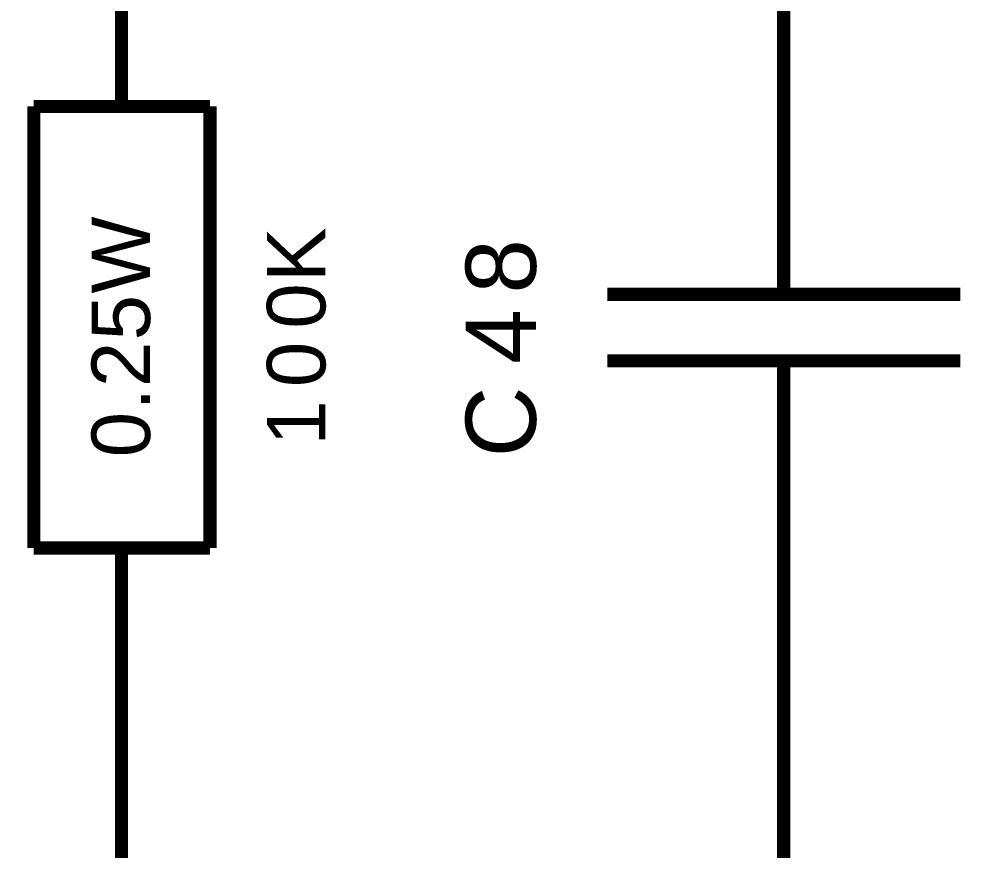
# Model space of a CAD drawing. Header units: millimetres. Extents: x -2024 to 917, y -725 to 13.
# Drawn here: x -1956.23 to -1934.75, y -321 to -302.18 of the extents above; entities that cross this region are included whole.
import ezdxf

# ---------------------------------------------------------------- set-up
doc = ezdxf.new("R2010")
doc.units = ezdxf.units.MM
doc.styles.get("Standard").update_dxf_attribs({"font": 'arial.ttf'})

msp = doc.modelspace()

# ---------------------------------------------------------------- linework, layer by layer
at = {"color": 7, "const_width": 0.3}
for points in [[(-1953.904, -296.659), (-1938.909, -296.659), (-1938.909, -305.418)], [(-1953.904, -304.16), (-1953.904, -301.659)], [(-1955.89, -304.16), (-1951.901, -304.16)], [(-1955.89, -314.161), (-1955.89, -304.16)], [(-1951.901, -314.161), (-1951.901, -304.16)], [(-1938.909, -308.415), (-1938.909, -305.418)], [(-1942.897, -308.415), (-1934.903, -308.415)], [(-1942.897, -309.922), (-1934.903, -309.922)], [(-1938.909, -309.922), (-1938.909, -312.919)], [(-1938.909, -312.919), (-1938.909, -339.165), (-1953.904, -339.165)], [(-1955.89, -314.161), (-1951.901, -314.161)], [(-1953.904, -314.161), (-1953.904, -316.662)], [(-1953.904, -316.662), (-1953.904, -339.165), (-1966.383, -339.165)]]:
    msp.add_lwpolyline(points, dxfattribs=at)

# ---------------------------------------------------------------- texts
at = {"color": 7}
for s, height, p in [('W', 1.325, (-1953.258, -308.399)), ('K', 1.325, (-1949.286, -308.134)), ('8', 1.59, (-1944.519, -308.399)), ('0', 1.325, (-1949.286, -309.194)), ('5', 1.325, (-1953.258, -309.459)), ('4', 1.59, (-1944.519, -309.988)), ('2', 1.325, (-1953.258, -310.518)), ('0', 1.325, (-1949.286, -310.518)), ('.', 1.325, (-1953.258, -311.048)), ('C', 1.59, (-1944.519, -312.108)), ('1', 1.325, (-1949.286, -311.843)), ('0', 1.325, (-1953.258, -312.108))]:
    msp.add_text(s, height=height, rotation=90, dxfattribs=at).set_placement(p)

doc.saveas('drawing.dxf')
